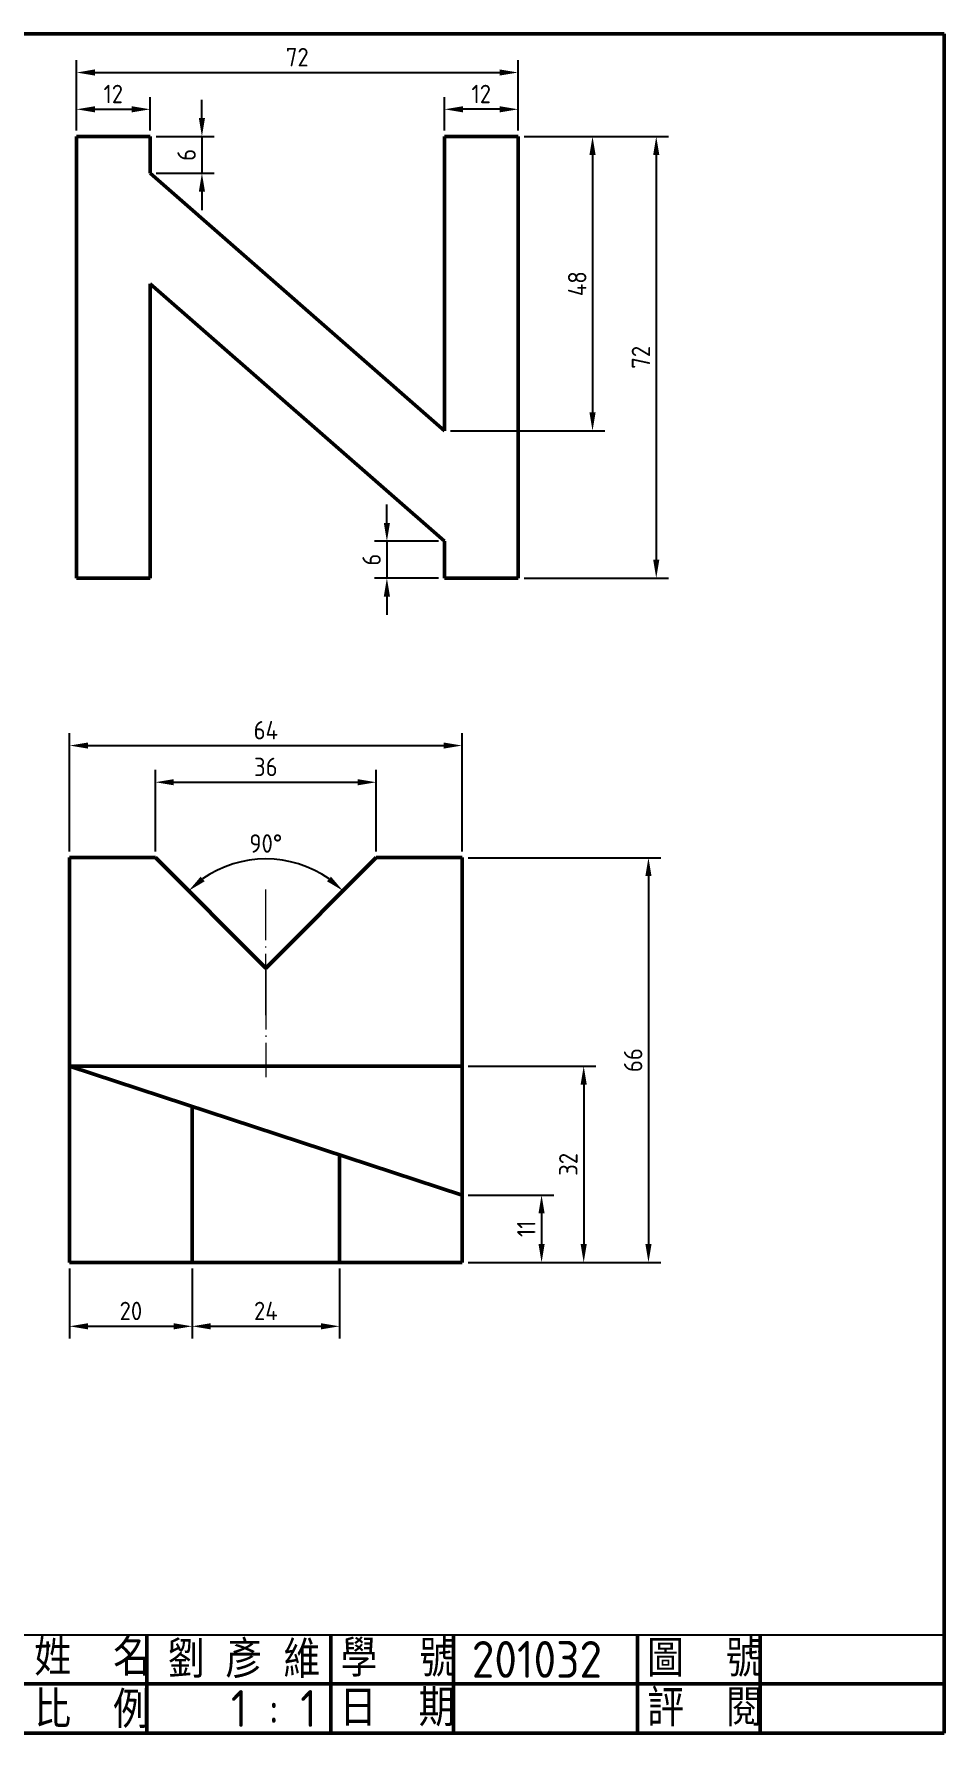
# Model space of a CAD drawing. Extents: x 25 to 410, y 10 to 287.
# Drawn here: x 261.6 to 410, y 10 to 287 of the extents above; entities that cross this region are included whole.
import ezdxf

# ---------------------------------------------------------------- set-up
doc = ezdxf.new("R2010")
doc.units = 0
doc.header["$PDMODE"] = 3
doc.linetypes.add('中心線10', pattern=[12.2, 10, -1, 0.2, -1])
doc.layers.get('0').update_dxf_attribs({"linetype": 'CONTINUOUS'})
doc.layers.get('Defpoints').update_dxf_attribs({"linetype": 'CONTINUOUS'})
for name, color, linetype, lineweight in [('中心線層', 2, '中心線10', 18), ('尺度線層', 3, 'CONTINUOUS', 18), ('文字層', 6, 'CONTINUOUS', 18), ('輪廓線層', 7, 'CONTINUOUS', 50)]:
    doc.layers.add(name, color=color, linetype=linetype, lineweight=lineweight)
doc.styles.add('CNS', font='isocp.shx', dxfattribs={"bigfont": 'chineset.shx'})
doc.dimstyles.new('CNS', dxfattribs={"dimscale": 0, "dimtxt": 3, "dimasz": 3, "dimexe": 2, "dimexo": 1, "dimgap": 1, "dimtad": 1, "dimdsep": 46, "dimtxsty": 'CNS', "dimcen": 0, "dimclrt": 1, "dimadec": 0, "dimazin": 0, "dimtfac": 1, "dimtmove": 0, "dimatfit": 3, "dimfxl": 1, "dimtolj": 1, "dimtzin": 0, "dimarcsym": 0})

# ---------------------------------------------------------------- blocks, each defined once
blk = doc.blocks.new('*D15')
at = {"layer": 'Defpoints', "color": 0}
for p in [(280.55, 274.72), (268.55, 270.29), (280.55, 270.29)]:
    blk.add_point(p, dxfattribs=at)
at = {"layer": '尺度線層', "color": 0, "lineweight": -2}
for p, q in [((268.55, 271.29), (268.55, 276.72)), ((271.55, 274.72), (277.55, 274.72)), ((280.55, 271.29), (280.55, 276.72))]:
    blk.add_line(p, q, dxfattribs=at)
at = {"layer": '尺度線層', "color": 0}
for points in [[(271.55, 275.22), (271.55, 274.22), (268.55, 274.72)], [(277.55, 275.22), (277.55, 274.22), (280.55, 274.72)]]:
    blk.add_solid(points, dxfattribs=at)
at = {"layer": '尺度線層', "color": 1, "insert": (274.55, 277.22), "char_height": 3, "attachment_point": 5, "style": 'CNS'}
blk.add_mtext('\\A1;12', dxfattribs=at)
blk = doc.blocks.new('*D16')
at = {"layer": 'Defpoints', "color": 0}
for p in [(340.55, 280.72), (268.55, 271.29), (340.55, 270.29)]:
    blk.add_point(p, dxfattribs=at)
at = {"layer": '尺度線層', "color": 0, "lineweight": -2}
for p, q in [((268.55, 272.29), (268.55, 282.72)), ((340.55, 271.29), (340.55, 282.72)), ((271.55, 280.72), (337.55, 280.72))]:
    blk.add_line(p, q, dxfattribs=at)
at = {"layer": '尺度線層', "color": 0}
for points in [[(271.55, 281.22), (271.55, 280.22), (268.55, 280.72)], [(337.55, 281.22), (337.55, 280.22), (340.55, 280.72)]]:
    blk.add_solid(points, dxfattribs=at)
at = {"layer": '尺度線層', "color": 1, "insert": (304.55, 283.22), "char_height": 3, "attachment_point": 5, "style": 'CNS'}
blk.add_mtext('\\A1;72', dxfattribs=at)
blk = doc.blocks.new('*D17')
at = {"layer": 'Defpoints', "color": 0}
for p in [(328.55, 274.72), (328.55, 270.29), (340.55, 270.29)]:
    blk.add_point(p, dxfattribs=at)
at = {"layer": '尺度線層', "color": 0, "lineweight": -2}
for p, q in [((328.55, 271.29), (328.55, 276.72)), ((337.55, 274.72), (331.55, 274.72)), ((340.55, 271.29), (340.55, 276.72))]:
    blk.add_line(p, q, dxfattribs=at)
at = {"layer": '尺度線層', "color": 0}
for points in [[(331.55, 275.22), (331.55, 274.22), (328.55, 274.72)], [(337.55, 275.22), (337.55, 274.22), (340.55, 274.72)]]:
    blk.add_solid(points, dxfattribs=at)
at = {"layer": '尺度線層', "color": 1, "insert": (334.55, 277.22), "char_height": 3, "attachment_point": 5, "style": 'CNS'}
blk.add_mtext('\\A1;12', dxfattribs=at)
blk = doc.blocks.new('*D18')
at = {"layer": 'Defpoints', "color": 0}
for p in [(280.55, 270.29), (280.55, 264.29), (289, 264.29)]:
    blk.add_point(p, dxfattribs=at)
at = {"layer": '尺度線層', "color": 0, "lineweight": -2}
for p, q in [((289, 273.29), (289, 276.29)), ((281.55, 270.29), (291, 270.29)), ((289, 270.29), (289, 264.29)), ((281.55, 264.29), (291, 264.29)), ((289, 261.29), (289, 258.29))]:
    blk.add_line(p, q, dxfattribs=at)
at = {"layer": '尺度線層', "color": 0}
for points in [[(288.5, 273.29), (289.5, 273.29), (289, 270.29)], [(288.5, 261.29), (289.5, 261.29), (289, 264.29)]]:
    blk.add_solid(points, dxfattribs=at)
at = {"layer": '尺度線層', "color": 1, "insert": (286.5, 267.29), "char_height": 3, "attachment_point": 5, "rotation": 90, "style": 'CNS'}
blk.add_mtext('\\A1;6', dxfattribs=at)
blk = doc.blocks.new('*D19')
at = {"layer": 'Defpoints', "color": 0}
for p in [(340.55, 270.29), (328.55, 222.29), (352.69, 222.29)]:
    blk.add_point(p, dxfattribs=at)
at = {"layer": '尺度線層', "color": 0, "lineweight": -2}
for p, q in [((341.55, 270.29), (354.69, 270.29)), ((352.69, 267.29), (352.69, 225.29)), ((329.55, 222.29), (354.69, 222.29))]:
    blk.add_line(p, q, dxfattribs=at)
at = {"layer": '尺度線層', "color": 0}
for points in [[(352.19, 267.29), (353.19, 267.29), (352.69, 270.29)], [(352.19, 225.29), (353.19, 225.29), (352.69, 222.29)]]:
    blk.add_solid(points, dxfattribs=at)
at = {"layer": '尺度線層', "color": 1, "insert": (350.19, 246.29), "char_height": 3, "attachment_point": 5, "rotation": 90, "style": 'CNS'}
blk.add_mtext('\\A1;48', dxfattribs=at)
blk = doc.blocks.new('*D20')
at = {"layer": 'Defpoints', "color": 0}
for p in [(340.55, 270.29), (340.55, 198.29), (363.08, 198.29)]:
    blk.add_point(p, dxfattribs=at)
at = {"layer": '尺度線層', "color": 0, "lineweight": -2}
for p, q in [((341.55, 270.29), (365.08, 270.29)), ((363.08, 267.29), (363.08, 201.29)), ((341.55, 198.29), (365.08, 198.29))]:
    blk.add_line(p, q, dxfattribs=at)
at = {"layer": '尺度線層', "color": 0}
for points in [[(362.58, 267.29), (363.58, 267.29), (363.08, 270.29)], [(362.58, 201.29), (363.58, 201.29), (363.08, 198.29)]]:
    blk.add_solid(points, dxfattribs=at)
at = {"layer": '尺度線層', "color": 1, "insert": (360.58, 234.29), "char_height": 3, "attachment_point": 5, "rotation": 90, "style": 'CNS'}
blk.add_mtext('\\A1;72', dxfattribs=at)
blk = doc.blocks.new('*D21')
at = {"layer": 'Defpoints', "color": 0}
for p in [(328.55, 204.29), (319.16, 198.29), (328.55, 198.29)]:
    blk.add_point(p, dxfattribs=at)
at = {"layer": '尺度線層', "color": 0, "lineweight": -2}
for p, q in [((319.16, 207.29), (319.16, 210.29)), ((327.55, 204.29), (317.16, 204.29)), ((319.16, 204.29), (319.16, 198.29)), ((327.55, 198.29), (317.16, 198.29)), ((319.16, 195.29), (319.16, 192.29))]:
    blk.add_line(p, q, dxfattribs=at)
at = {"layer": '尺度線層', "color": 0}
for points in [[(318.66, 207.29), (319.66, 207.29), (319.16, 204.29)], [(318.66, 195.29), (319.66, 195.29), (319.16, 198.29)]]:
    blk.add_solid(points, dxfattribs=at)
at = {"layer": '尺度線層', "color": 1, "insert": (316.66, 201.29), "char_height": 3, "attachment_point": 5, "rotation": 90, "style": 'CNS'}
blk.add_mtext('\\A1;6', dxfattribs=at)
blk = doc.blocks.new('*D46')
at = {"layer": 'Defpoints', "color": 0}
for p in [(331.42, 170.99), (267.42, 152.71), (331.42, 152.71)]:
    blk.add_point(p, dxfattribs=at)
at = {"layer": '尺度線層', "color": 0, "lineweight": -2}
for p, q in [((267.42, 153.71), (267.42, 172.99)), ((331.42, 153.71), (331.42, 172.99)), ((270.42, 170.99), (328.42, 170.99))]:
    blk.add_line(p, q, dxfattribs=at)
at = {"layer": '尺度線層', "color": 0}
for points in [[(270.42, 171.49), (270.42, 170.49), (267.42, 170.99)], [(328.42, 171.49), (328.42, 170.49), (331.42, 170.99)]]:
    blk.add_solid(points, dxfattribs=at)
at = {"layer": '尺度線層', "color": 1, "insert": (299.42, 173.49), "char_height": 3, "attachment_point": 5, "style": 'CNS'}
blk.add_mtext('\\A1;64', dxfattribs=at)
blk = doc.blocks.new('*D47')
at = {"layer": 'Defpoints', "color": 0}
for p in [(317.42, 165.01), (281.42, 152.71), (317.42, 152.71)]:
    blk.add_point(p, dxfattribs=at)
at = {"layer": '尺度線層', "color": 0, "lineweight": -2}
for p, q in [((281.42, 153.71), (281.42, 167.01)), ((317.42, 153.71), (317.42, 167.01)), ((284.42, 165.01), (314.42, 165.01))]:
    blk.add_line(p, q, dxfattribs=at)
at = {"layer": '尺度線層', "color": 0}
for points in [[(284.42, 165.51), (284.42, 164.51), (281.42, 165.01)], [(314.42, 165.51), (314.42, 164.51), (317.42, 165.01)]]:
    blk.add_solid(points, dxfattribs=at)
at = {"layer": '尺度線層', "color": 1, "insert": (299.42, 167.51), "char_height": 3, "attachment_point": 5, "style": 'CNS'}
blk.add_mtext('\\A1;36', dxfattribs=at)
blk = doc.blocks.new('*D48')
at = {"layer": 'Defpoints', "color": 0}
for p in [(281.42, 152.71), (317.42, 152.71), (304.03, 151.91), (299.42, 134.71), (299.42, 134.71)]:
    blk.add_point(p, dxfattribs=at)
at = {"layer": '尺度線層', "color": 0, "lineweight": -2}
blk.add_arc((299.42, 134.71), 17.81, 54.6642, 125.3357, dxfattribs=at)
at = {"layer": '尺度線層', "color": 0}
for points in [[(289.45, 148.86), (288.8, 149.62), (286.83, 147.3)], [(310.04, 149.62), (309.4, 148.86), (312.01, 147.3)]]:
    blk.add_solid(points, dxfattribs=at)
at = {"layer": '尺度線層', "color": 1, "insert": (299.42, 155.02), "char_height": 3, "attachment_point": 5, "style": 'CNS'}
blk.add_mtext('\\A1;90°', dxfattribs=at)
blk = doc.blocks.new('*D49')
at = {"layer": 'Defpoints', "color": 0}
for p in [(331.42, 152.71), (331.42, 86.71), (361.81, 86.71)]:
    blk.add_point(p, dxfattribs=at)
at = {"layer": '尺度線層', "color": 0, "lineweight": -2}
for p, q in [((332.42, 152.71), (363.81, 152.71)), ((361.81, 149.71), (361.81, 89.71)), ((332.42, 86.71), (363.81, 86.71))]:
    blk.add_line(p, q, dxfattribs=at)
at = {"layer": '尺度線層', "color": 0}
for points in [[(361.31, 149.71), (362.31, 149.71), (361.81, 152.71)], [(361.31, 89.71), (362.31, 89.71), (361.81, 86.71)]]:
    blk.add_solid(points, dxfattribs=at)
at = {"layer": '尺度線層', "color": 1, "insert": (359.31, 119.71), "char_height": 3, "attachment_point": 5, "rotation": 90, "style": 'CNS'}
blk.add_mtext('\\A1;66', dxfattribs=at)
blk = doc.blocks.new('*D50')
at = {"layer": 'Defpoints', "color": 0}
for p in [(331.42, 97.71), (331.42, 86.71), (344.38, 86.71)]:
    blk.add_point(p, dxfattribs=at)
at = {"layer": '尺度線層', "color": 0, "lineweight": -2}
for p, q in [((332.42, 97.71), (346.38, 97.71)), ((344.38, 94.71), (344.38, 89.71)), ((332.42, 86.71), (346.38, 86.71))]:
    blk.add_line(p, q, dxfattribs=at)
at = {"layer": '尺度線層', "color": 0}
for points in [[(343.88, 94.71), (344.88, 94.71), (344.38, 97.71)], [(343.88, 89.71), (344.88, 89.71), (344.38, 86.71)]]:
    blk.add_solid(points, dxfattribs=at)
at = {"layer": '尺度線層', "color": 1, "insert": (341.88, 92.21), "char_height": 3, "attachment_point": 5, "rotation": 90, "style": 'CNS'}
blk.add_mtext('\\A1;11', dxfattribs=at)
blk = doc.blocks.new('*D51')
at = {"layer": 'Defpoints', "color": 0}
for p in [(331.42, 118.71), (331.42, 86.71), (351.25, 86.71)]:
    blk.add_point(p, dxfattribs=at)
at = {"layer": '尺度線層', "color": 0, "lineweight": -2}
for p, q in [((332.42, 118.71), (353.25, 118.71)), ((351.25, 115.71), (351.25, 89.71)), ((332.42, 86.71), (353.25, 86.71))]:
    blk.add_line(p, q, dxfattribs=at)
at = {"layer": '尺度線層', "color": 0}
for points in [[(350.75, 115.71), (351.75, 115.71), (351.25, 118.71)], [(350.75, 89.71), (351.75, 89.71), (351.25, 86.71)]]:
    blk.add_solid(points, dxfattribs=at)
at = {"layer": '尺度線層', "color": 1, "insert": (348.74, 102.71), "char_height": 3, "attachment_point": 5, "rotation": 90, "style": 'CNS'}
blk.add_mtext('\\A1;32', dxfattribs=at)
blk = doc.blocks.new('*D52')
at = {"layer": 'Defpoints', "color": 0}
for p in [(267.42, 86.71), (287.42, 86.71), (287.42, 76.31)]:
    blk.add_point(p, dxfattribs=at)
at = {"layer": '尺度線層', "color": 0, "lineweight": -2}
for p, q in [((267.42, 85.71), (267.42, 74.31)), ((287.42, 85.71), (287.42, 74.31)), ((270.42, 76.31), (284.42, 76.31))]:
    blk.add_line(p, q, dxfattribs=at)
at = {"layer": '尺度線層', "color": 0}
for points in [[(270.42, 76.81), (270.42, 75.81), (267.42, 76.31)], [(284.42, 76.81), (284.42, 75.81), (287.42, 76.31)]]:
    blk.add_solid(points, dxfattribs=at)
at = {"layer": '尺度線層', "color": 1, "insert": (277.42, 78.81), "char_height": 3, "attachment_point": 5, "style": 'CNS'}
blk.add_mtext('\\A1;20', dxfattribs=at)
blk = doc.blocks.new('*D53')
at = {"layer": 'Defpoints', "color": 0}
for p in [(287.42, 86.71), (311.42, 86.71), (311.42, 76.31)]:
    blk.add_point(p, dxfattribs=at)
at = {"layer": '尺度線層', "color": 0, "lineweight": -2}
for p, q in [((287.42, 85.71), (287.42, 74.31)), ((311.42, 85.71), (311.42, 74.31)), ((290.42, 76.31), (308.42, 76.31))]:
    blk.add_line(p, q, dxfattribs=at)
at = {"layer": '尺度線層', "color": 0}
for points in [[(290.42, 76.81), (290.42, 75.81), (287.42, 76.31)], [(308.42, 76.81), (308.42, 75.81), (311.42, 76.31)]]:
    blk.add_solid(points, dxfattribs=at)
at = {"layer": '尺度線層', "color": 1, "insert": (299.42, 78.81), "char_height": 3, "attachment_point": 5, "style": 'CNS'}
blk.add_mtext('\\A1;24', dxfattribs=at)

msp = doc.modelspace()

# ---------------------------------------------------------------- linework, layer by layer
msp.add_line((25, 26), (410, 26))
at = {"layer": '中心線層'}
for p, q in [((299.423, 144.308), (299.423, 147.533)), ((299.423, 127.043), (299.423, 144.308)), ((299.423, 134.714), (299.423, 127.043)), ((299.423, 134.714), (299.423, 116.927))]:
    msp.add_line(p, q, dxfattribs=at)
at = {"layer": '輪廓線層', "color": 5}
for p, q in [((410, 287), (25, 287)), ((410, 10), (410, 287)), ((25, 10), (410, 10))]:
    msp.add_line(p, q, dxfattribs=at)
at = {"layer": '輪廓線層'}
for p, q in [((268.552, 198.287), (268.552, 270.287)), ((268.552, 270.287), (280.552, 270.287)), ((280.552, 270.287), (280.552, 264.287)), ((328.552, 222.287), (328.552, 270.287)), ((328.552, 270.287), (340.552, 270.287)), ((340.552, 270.287), (340.552, 198.287)), ((280.552, 264.287), (328.552, 222.287)), ((280.552, 198.287), (280.552, 246.287)), ((328.552, 204.287), (280.552, 246.287)), ((328.552, 198.287), (328.552, 204.287)), ((268.552, 198.287), (280.552, 198.287)), ((340.552, 198.287), (328.552, 198.287)), ((267.423, 118.713), (267.423, 152.713)), ((267.423, 152.713), (281.423, 152.713)), ((281.423, 152.713), (299.423, 134.714)), ((299.423, 134.714), (317.423, 152.713)), ((331.423, 152.713), (317.423, 152.713)), ((331.423, 118.713), (331.423, 152.713)), ((267.423, 86.713), (267.423, 118.713)), ((267.423, 118.713), (331.423, 97.713)), ((267.423, 118.713), (331.423, 118.713)), ((267.423, 118.713), (299.423, 118.713)), ((331.423, 118.713), (331.423, 97.713)), ((287.423, 86.713), (287.423, 112.151)), ((311.423, 86.713), (311.423, 104.276)), ((331.423, 86.713), (331.423, 97.713)), ((267.423, 86.713), (331.423, 86.713)), ((267.423, 86.713), (287.423, 86.713)), ((267.423, 86.713), (311.423, 86.713))]:
    msp.add_line(p, q, dxfattribs=at)
at = {"layer": '輪廓線層', "color": 4}
for p, q in [((280, 10), (280, 26)), ((310, 10), (310, 26)), ((330, 10), (330, 26)), ((360, 10), (360, 26)), ((380, 10), (380, 26)), ((210, 18), (410, 18))]:
    msp.add_line(p, q, dxfattribs=at)

# ---------------------------------------------------------------- texts
at = {"layer": '文字層', "style": 'CNS'}
for s, p in [('姓  名', (261.674, 19.359)), (' 劉 彥 維', (280, 19)), ('學  號', (311.613, 19.188)), ('201032', (333, 19)), ('圖  號', (361.589, 19.177)), ('比  例', (261.676, 10.825)), ('    1 : 1', (280, 11)), ('日  期', (311.444, 11.107)), ('評  閱', (361.602, 11.103))]:
    msp.add_text(s, height=6, dxfattribs=at).set_placement(p)

# ---------------------------------------------------------------- dimensions: what is measured, and where the dimension line sits
at = {"layer": '尺度線層'}
for base, p1, p2, picture, middle in [((340.552, 280.717), (268.552, 271.287), (340.552, 270.287), '*D16', (304.552, 283.218)), ((280.552, 274.718), (268.552, 270.287), (280.552, 270.287), '*D15', (274.552, 277.218)), ((328.552, 274.718), (340.552, 270.287), (328.552, 270.287), '*D17', (334.552, 277.218)), ((331.423, 170.986), (267.423, 152.713), (331.423, 152.713), '*D46', (299.423, 173.486)), ((317.423, 165.005), (281.423, 152.713), (317.423, 152.713), '*D47', (299.423, 167.505))]:
    dim = msp.add_linear_dim(base=base, p1=p1, p2=p2, dimstyle='CNS', override={"dimscale": 1}, dxfattribs=at)
    dim.commit()
    dim.dimension.update_dxf_attribs({"geometry": picture, "text_midpoint": middle})
for base, p1, p2, picture, middle in [((289.002, 264.287), (280.552, 270.287), (280.552, 264.287), '*D18', (286.502, 267.287)), ((352.688, 222.287), (340.552, 270.287), (328.552, 222.287), '*D19', (350.188, 246.287)), ((363.083, 198.287), (340.552, 270.287), (340.552, 198.287), '*D20', (360.583, 234.287)), ((319.161, 198.287), (328.552, 204.287), (328.552, 198.287), '*D21', (316.661, 201.287))]:
    dim = msp.add_linear_dim(base=base, p1=p1, p2=p2, angle=90, dimstyle='CNS', override={"dimscale": 1}, dxfattribs=at)
    dim.commit()
    dim.dimension.update_dxf_attribs({"geometry": picture, "text_midpoint": middle})
dim = msp.add_angular_dim_2l(base=(304.032, 151.914), line1=((299.423, 134.714), (317.423, 152.713)), line2=((281.423, 152.713), (299.423, 134.714)), dimstyle='CNS', override={"dimscale": 1}, dxfattribs=at)
dim.commit()
dim.dimension.update_dxf_attribs({"geometry": '*D48', "text_midpoint": (299.423, 155.02)})
for p1, p2, distance, picture, middle in [((331.423, 152.713), (331.423, 86.713), 30.383, '*D49', (359.306, 119.713)), ((331.423, 118.713), (331.423, 86.713), 19.822, '*D51', (348.745, 102.713)), ((331.423, 97.713), (331.423, 86.713), 12.958, '*D50', (341.881, 92.213)), ((267.423, 86.713), (287.423, 86.713), -10.408, '*D52', (277.423, 78.806)), ((287.423, 86.713), (311.423, 86.713), -10.408, '*D53', (299.423, 78.806))]:
    dim = msp.add_aligned_dim(p1=p1, p2=p2, distance=distance, dimstyle='CNS', override={"dimscale": 1}, dxfattribs=at)
    dim.commit()
    dim.dimension.update_dxf_attribs({"geometry": picture, "text_midpoint": middle})

doc.saveas('drawing.dxf')
